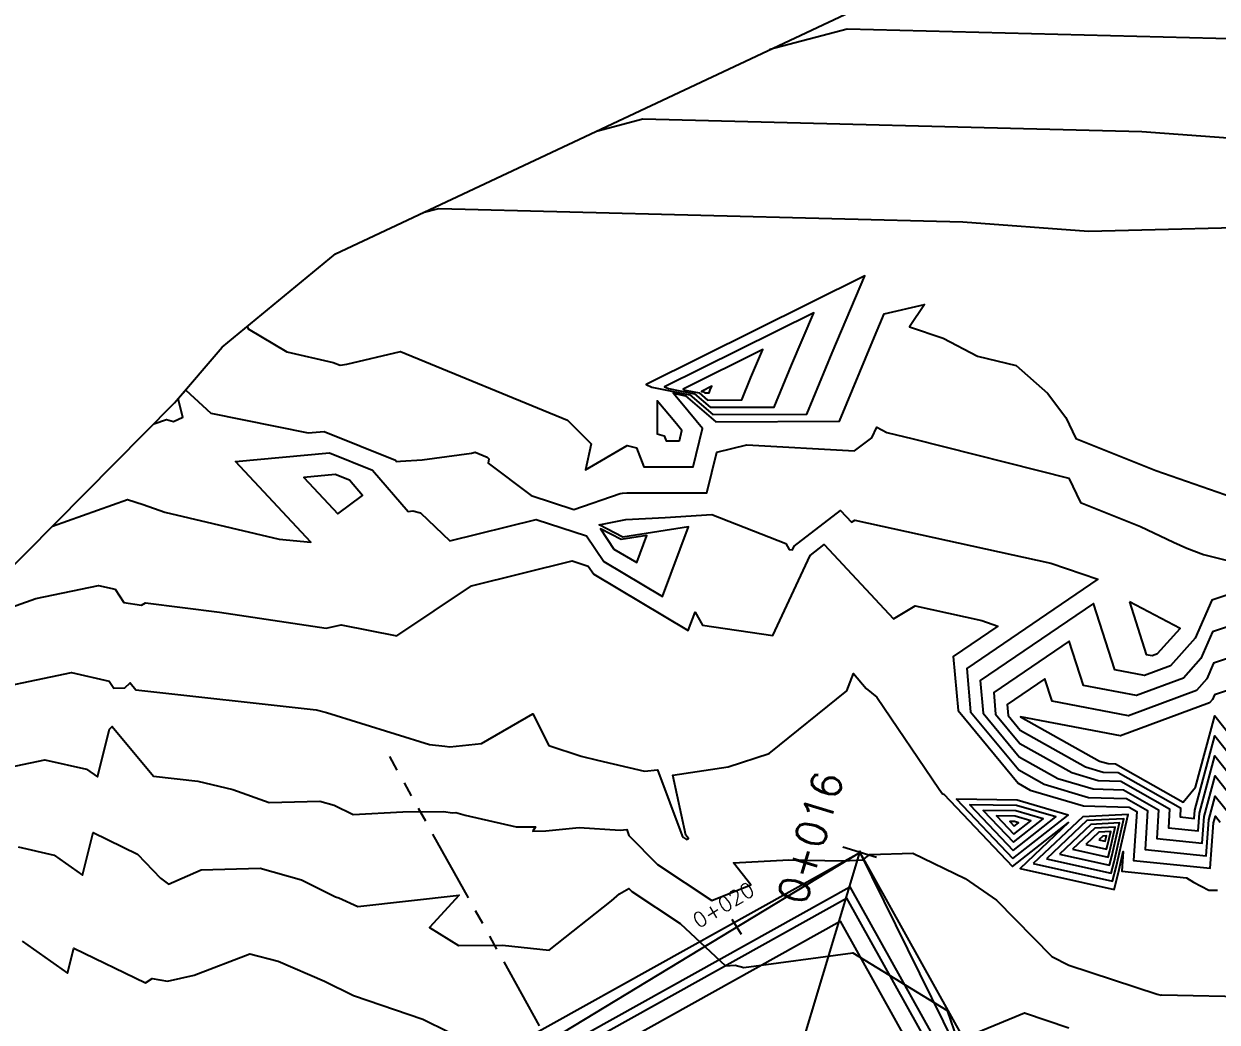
# Model space of a CAD drawing. Header units: metres. Extents: x 419533 to 423558, y 4805342 to 4807578.
# Drawn here: x 420762.71 to 420783.11, y 4805856.85 to 4805873.91 of the extents above; entities that cross this region are included whole.
import ezdxf

# ---------------------------------------------------------------- set-up
doc = ezdxf.new("R2010")
doc.units = ezdxf.units.M
doc.linetypes.add('PHANTOM', pattern=[2.5, 1.25, -0.25, 0.25, -0.25, 0.25, -0.25])
for name, color, linetype in [('_pieds', 253, 'Continuous'), ('C-ROAD-CNTR-N', 92, 'Continuous'), ('C-ROAD-STAN', 11, 'Continuous'), ('C-ROAD-STAN-MAJR', 11, 'Continuous'), ('C-TINN-BNDY', 110, 'Continuous'), ('C-TOPO-MAJR', 9, 'Continuous'), ('C-TOPO-MINR', 8, 'Continuous')]:
    doc.layers.add(name, color=color, linetype=linetype)
doc.styles.get("Standard").update_dxf_attribs({"font": 'simplex.shx'})

# ---------------------------------------------------------------- blocks, each defined once
blk = doc.blocks.new('AeccTickLine')
blk.add_line((0, -0.5), (0, 0.5))
blk = doc.blocks.new('AN30 +3 +0')
at = {"linetype": 'PHANTOM', "flags": 128}
blk.add_lwpolyline([(0, -11.38231219258159), (0, 11.38231219723821)], dxfattribs=at)
at = {"flags": 128}
blk.add_lwpolyline([(-4.998852019547485, -5.177232140675187), (-4.998852019547485, 5.1772321453318), (5.355612266052049, 5.1772321453318), (5.355612266052049, -5.177232140675187)], close=True, dxfattribs=at)
blk = doc.blocks.new('tower_bases_layout_1')
at = {"layer": '_pieds', "elevation": 1718.013, "flags": 128}
for points in [[(420772.3216658309, 4805843.30641362), (420766.4386767096, 4805853.864657377), (420776.9969204662, 4805859.747646498), (420782.8799095876, 4805849.18940274)], [(420772.4891695983, 4805843.895465695), (420767.0277287852, 4805853.697153608), (420776.8294166989, 4805859.158594422), (420782.290857512, 4805849.356906509)], [(420772.5450041873, 4805844.091816387), (420767.2240794769, 4805853.641319021), (420776.7735821098, 4805858.96224373), (420782.0945068203, 4805849.412741097)]]:
    blk.add_lwpolyline(points, close=True, dxfattribs=at)
at = {"rotation": 29.12628566}
blk.add_blockref('AN30 +3 +0', (420774.5034693689, 4805851.440205995, 1718.013), dxfattribs=at)
blk = doc.blocks.new('AeccTickTriangle')
at = {"color": 0, "linetype": 'ByBlock', "lineweight": -2}
blk.add_lwpolyline([(3.05311331771918e-16, 0.6666666666666667), (-0.5773502691896256, -0.333333333333333), (0.5773502691896257, -0.3333333333333335)], close=True, dxfattribs=at)
at = {"color": 0, "linetype": 'ByBlock', "lineweight": -2, "const_width": 0.0625}
blk.add_lwpolyline([(-0.03125, 0, 1), (0.03125, 0, 1)], format="xyb", close=True, dxfattribs=at)
blk = doc.blocks.new('leg_extensions_profiles_1')
at = {"layer": 'C-ROAD-CNTR-N', "color": 92, "linetype": 'Continuous', "lineweight": -3, "flags": 128}
blk.add_lwpolyline([(420772.6566733656, 4805844.484517771), (420767.0277287852, 4805853.697153608), (420776.9969204662, 4805859.747646498), (420782.0945068203, 4805849.412741097)], dxfattribs=at)
at = {"layer": 'C-TINN-BNDY', "color": 110, "linetype": 'Continuous', "lineweight": -3, "flags": 128}
blk.add_lwpolyline([(420296.26, 4805703.792), (420365.403, 4805720.646), (420443.813, 4805743.55), (420493.397, 4805756.88), (420571.485, 4805773.595), (420628.982, 4805788.722), (420632.063, 4805789.238), (420633.817, 4805789.509), (420719.216, 4805820.939), (420765.286, 4805867.431), (420766.098, 4805868.385), (420768.036, 4805869.978), (420852.275, 4805909.574), (420915.396, 4805955.503), (420993.872, 4805994.451), (421033.053, 4806016.161), (421101.011, 4806050.421)], dxfattribs=at)
at = {"layer": 'C-TOPO-MAJR', "color": 9, "linetype": 'Continuous', "lineweight": -3, "flags": 128}
for points, elevation in [([(420769.5356106811, 4805870.682882353), (420769.8017617829, 4805870.753656354), (420778.757736176, 4805870.522177611), (420780.9098059366, 4805870.365735778), (420784.547775645, 4805870.457040454), (420793.0871500676, 4805867.644602974), (420793.6659621596, 4805867.40457222), (420805.1934888889, 4805868.575176359), (420806.857183612, 4805868.491658537), (420831.984423792, 4805866.567225486), (420832.8598592957, 4805866.895873724), (420833.2014678449, 4805866.967998825)], 1665), ([(420761.1232672883, 4805862.318898275), (420763.5267471221, 4805862.820596899), (420764.1691111625, 4805862.675145901), (420764.2486363636, 4805862.554545455), (420764.4387330754, 4805862.56220503), (420764.5278055556, 4805862.643622685), (420764.6256467025, 4805862.526183715), (420767.7056142754, 4805862.182500361), (420767.8849778189, 4805862.139386322), (420769.6443139535, 4805861.592196013), (420769.907087234, 4805861.562691489), (420769.9932992327, 4805861.548585678), (420770.5345795454, 4805861.608261364), (420771.4118451327, 4805862.117769912), (420771.6837142857, 4805861.571714286), (420772.2338885448, 4805861.389628483), (420772.5155932203, 4805861.325728813), (420773.31895, 4805861.133549999), (420773.5403257918, 4805861.158357466), (420773.9601040763, 4805860.027524718), (420773.9856465117, 4805860.001572093), (420774.0340220174, 4805859.969606247), (420774.0686275816, 4805859.983359094), (420774.0242381657, 4805860.039936391), (420773.8009893993, 4805861.06739576), (420774.7505396825, 4805861.206428572), (420775.4516575875, 4805861.438307393), (420776.7758965517, 4805862.510412414), (420776.8924698795, 4805862.806650602), (420777.1077616708, 4805862.549255528), (420777.2888480138, 4805862.397580311), (420778.3571834863, 4805860.829660551), (420778.4141353559, 4805860.746766628), (420778.4194277812, 4805860.74694161), (420778.4319327732, 4805860.740840336), (420779.6072849671, 4805859.505427366), (420780.5632745377, 4805860.25570697), (420779.736691101, 4805859.472297205), (420781.3440236244, 4805859.115033896), (420781.4197074341, 4805859.401231415), (420781.5000678211, 4805859.760034632), (420781.4786502928, 4805859.424437866), (420782.5821339032, 4805859.310336182), (420782.7016558705, 4805859.237611336), (420782.9634653917, 4805859.102064663), (420783.1147464343, 4805859.098847068)], 1670)]:
    blk.add_lwpolyline(points, dxfattribs=dict(at, elevation=elevation))
at = {"layer": 'C-TOPO-MAJR', "color": 9, "linetype": 'Continuous', "lineweight": -3, "elevation": 1665, "flags": 128}
for points in [[(420773.4463905307, 4805867.697920687), (420774.0954107103, 4805867.568737332), (420774.4882713004, 4805867.23138667), (420776.093480495, 4805867.23728167), (420776.5254145843, 4805868.282704907), (420777.0854627868, 4805869.599037213), (420773.344120088, 4805867.741772713), (420773.4463905307, 4805867.697920687)], [(420773.9167885478, 4805866.78248465), (420773.958899859, 4805866.958654913), (420773.8638103448, 4805867.074373563), (420773.5330353818, 4805867.467204842), (420773.5339278753, 4805866.900118908), (420773.654852071, 4805866.869497041), (420773.6891378575, 4805866.782450277), (420773.9167885478, 4805866.78248465)], [(420785.5912712485, 4805861.204263928), (420784.3978666667, 4805861.967387878), (420784.8886583784, 4805863.590125766), (420783.0429894139, 4805862.978467855), (420782.9270583314, 4805862.710729491), (420782.7531592958, 4805862.515876986), (420781.5916139882, 4805862.083484617), (420780.2844259868, 4805862.332713815), (420780.1617818844, 4805862.711100468), (420779.5167536705, 4805862.272296356), (420779.5332504524, 4805862.086831523), (420779.7388562711, 4805861.838145254), (420780.8566086957, 4805861.208839465), (420781.1577500365, 4805861.119753095), (420781.4154087223, 4805861.112007804), (420782.4814295142, 4805860.506336572), (420782.4716561484, 4805860.353195185), (420782.711653269, 4805860.328379162), (420782.7221516409, 4805860.470543945), (420783.0668992595, 4805861.739481316), (420783.949174026, 4805860.626457144), (420784.4881654206, 4805860.611449533), (420785.4592369192, 4805861.041621599), (420785.5912712485, 4805861.204263928)], [(420779.6351236713, 4805860.195489792), (420779.708606049, 4805860.253160222), (420779.6409904507, 4805860.272958173), (420779.5602079895, 4805860.274233683), (420779.6351236713, 4805860.195489792)], [(420780.8611919566, 4805859.88159555), (420781.2170977256, 4805859.802488041), (420781.2338561151, 4805859.865859712), (420781.286835424, 4805860.10240843), (420781.0831797432, 4805860.091988588), (420780.8611919566, 4805859.88159555)]]:
    blk.add_lwpolyline(points, close=True, dxfattribs=at)
at = {"layer": 'C-TOPO-MINR', "color": 8, "linetype": 'Continuous', "lineweight": -3, "flags": 128}
for points, elevation in [([(420838.0643171069, 4805870.292614446), (420837.9212604607, 4805870.262410357), (420837.5546511725, 4805870.124781147), (420827.0320260345, 4805870.930682926), (420809.3712666667, 4805871.817256738), (420803.5759760037, 4805871.228753115), (420803.284986931, 4805871.349424966), (420798.9919448916, 4805872.763335603), (420797.163010344, 4805872.71743355), (420784.8835534747, 4805873.61007225), (420776.7810573675, 4805873.819491741), (420775.4629256263, 4805873.46897861)], 1663), ([(420772.4992681537, 4805872.075930482), (420773.2914095752, 4805872.286574047), (420781.8206448253, 4805872.06612493), (420789.0364081403, 4805871.541584664), (420791.7698602683, 4805871.610188029), (420798.1860684993, 4805869.49701397), (420798.6209690816, 4805869.316662667), (420807.2823777778, 4805870.196216548), (420816.9446048232, 4805869.711170732), (420834.7695374822, 4805868.346003316), (420835.3905598782, 4805868.579142041), (420835.6328924759, 4805868.630306635)], 1664), ([(420766.5283275591, 4805868.73872126), (420766.5451438356, 4805868.698386986), (420767.2046188525, 4805868.305254099), (420767.9948945312, 4805868.11875293), (420768.1153255379, 4805868.074530403), (420768.2322677966, 4805868.090492373), (420769.1451540299, 4805868.31029791), (420772.0043608802, 4805867.132852322), (420772.4076657284, 4805866.729123856), (420772.3089800333, 4805866.284114809), (420773.0198795181, 4805866.700951807), (420773.18147929, 4805866.660029586), (420773.3084293641, 4805866.337721298), (420774.1513521904, 4805866.337848568), (420774.3072778562, 4805866.990154678), (420773.9551896552, 4805867.418626437), (420773.8075369908, 4805867.59398005), (420774.017738659, 4805867.552140739), (420774.5353565022, 4805867.10766062), (420776.6503177433, 4805867.115427643), (420777.2194173103, 4805868.492836665), (420777.4136388889, 4805868.949333333), (420778.1063418605, 4805869.112013954), (420777.8459878587, 4805868.729746137), (420778.4210266941, 4805868.538207392), (420779.0073431734, 4805868.226368266), (420779.670770428, 4805868.069677043), (420780.2077895735, 4805867.593301422), (420780.5198309859, 4805867.177394366), (420780.6903125941, 4805866.820266934), (420782.0607014157, 4805866.272075933), (420783.7628867924, 4805865.682094339)], 1666), ([(420764.9293245641, 4805867.071057426), (420765.1488624376, 4805867.148502494), (420765.2668178138, 4805867.112408907), (420765.4259245283, 4805867.18696496), (420765.3494803626, 4805867.498836858), (420765.4781930894, 4805867.64734248), (420765.9083426523, 4805867.256292474), (420767.5705658536, 4805866.91804878), (420767.8404684231, 4805866.942891515), (420769.0616198739, 4805866.451154575), (420769.08171949, 4805866.427954463), (420769.1487211538, 4805866.435504808), (420769.5191441441, 4805866.456081081), (420770.3610813559, 4805866.571000847), (420770.4263480597, 4805866.586715821), (420770.6307667482, 4805866.502534474), (420770.6596009852, 4805866.473669951), (420770.6434109756, 4805866.400663415), (420771.3827452282, 4805865.844687967), (420772.1096831684, 4805865.608907591), (420772.9040322581, 4805865.879360887), (420772.941352349, 4805865.888736578), (420773.0143381295, 4805865.893005396), (420774.3859158331, 4805865.893212487), (420774.5517992228, 4805866.587176166), (420775.0659914611, 4805866.711748577), (420776.9064622483, 4805866.612653524), (420777.2037151395, 4805866.832802789), (420777.2874251152, 4805867.014994239), (420777.4575276753, 4805866.924523247), (420777.9104297945, 4805866.817554794), (420780.5686316316, 4805866.145713714), (420780.7675830406, 4805865.728947316), (420781.7946052632, 4805865.318111842), (420782.3601747851, 4805865.050315186), (420782.5883419741, 4805864.944472582), (420782.8743702532, 4805864.840006329), (420783.3495476191, 4805864.721571429)], 1667), ([(420784.5756630237, 4805864.576107468), (420783.0130384715, 4805864.058250968), (420782.731845689, 4805863.408847083), (420782.3100506655, 4805862.936229069), (420781.8622044717, 4805862.769515575), (420781.3582041824, 4805862.865608552), (420780.9905169182, 4805864.000012494), (420779.0567210441, 4805862.68447689), (420779.1061784292, 4805862.128452949), (420779.7225850847, 4805861.382891017), (420780.3840189036, 4805861.010497165), (420780.9896509832, 4805860.831333577), (420781.507834124, 4805860.815756848), (420782.1059941338, 4805860.475905774), (420782.0744538062, 4805859.981692257), (420782.8489656719, 4805859.901606693), (420782.8828457186, 4805860.360396831), (420783.0710322025, 4805861.053068366), (420783.5526372294, 4805860.445504762)], 1667), ([(420763.1978904089, 4805865.323763379), (420764.4831461155, 4805865.777155382), (420764.7516963856, 4805865.694980723), (420765.1198392524, 4805865.562145795), (420767.0718023952, 4805865.102143712), (420767.6148, 4805865.0512), (420766.3297599186, 4805866.426677518), (420767.9350054243, 4805866.574429679), (420768.6680867508, 4805866.279230284), (420769.2793515483, 4805865.573673953), (420769.3562815249, 4805865.582343109), (420769.487614618, 4805865.550893688), (420769.9910850694, 4805865.073645834), (420771.4651244378, 4805865.438017491), (420772.3291790371, 4805865.159179538), (420772.6225416129, 4805864.716780968), (420773.626223308, 4805864.121044879), (420774.0716396058, 4805865.308673393), (420772.950025076, 4805865.135549773), (420772.5450511141, 4805865.344224116), (420773.0017237026, 4805865.434169706), (420773.6699156757, 4805865.469118919), (420774.4680248705, 4805865.522801036), (420775.7358747698, 4805865.02528361), (420775.7933131914, 4805864.926571064), (420775.8494607843, 4805864.918318627), (420775.8791302888, 4805864.982233714), (420776.665441989, 4805865.592895027), (420776.8539675456, 4805865.390939148), (420776.9130967742, 4805865.4258739), (420780.2627454546, 4805864.689139394), (420781.0674185074, 4805864.414894925), (420778.8267047308, 4805862.890567156), (420778.8926424176, 4805862.149263662), (420779.7144494915, 4805861.155263898), (420780.1477240076, 4805860.911326014), (420780.9056014566, 4805860.687123816), (420781.5540468248, 4805860.667631369), (420781.9182764436, 4805860.460690375), (420781.875852635, 4805859.795940793), (420782.9176218734, 4805859.688220459), (420782.9631927575, 4805860.305323274), (420783.073098674, 4805860.709861891), (420783.3543688311, 4805860.355028572)], 1668), ([(420761.4664562538, 4805863.576469332), (420762.9140230907, 4805864.087118866), (420763.9844580916, 4805864.310559794), (420764.2705470125, 4805864.245780454), (420764.419370339, 4805864.020088983), (420764.7231580953, 4805863.974030476), (420764.7920628166, 4805864.010174266), (420766.0519173554, 4805863.855311295), (420767.8747343039, 4805863.578038217), (420768.1353693844, 4805863.63725624), (420769.0863079968, 4805863.447943785), (420770.3630306243, 4805864.304382803), (420772.0843148426, 4805864.729871564), (420772.3577647944, 4805864.641626881), (420772.450606129, 4805864.501619677), (420774.0674104235, 4805863.541964169), (420774.1830094937, 4805863.850189873), (420774.3099089362, 4805863.632102978), (420775.5119257703, 4805863.455433473), (420776.147095366, 4805864.82373808), (420776.3873572744, 4805865.010329036), (420777.573372549, 4805863.739823529), (420777.9453548387, 4805863.95959824), (420779.0854727273, 4805863.708836364), (420779.359358806, 4805863.615491941), (420778.5966884176, 4805863.096657422), (420778.6791064061, 4805862.170074375), (420779.7063138983, 4805860.92763678), (420779.9114291116, 4805860.812154864), (420780.82155193, 4805860.542914057), (420781.6002595256, 4805860.519505891), (420781.7305587534, 4805860.445474977), (420781.6772514639, 4805859.61018933), (420782.9862780749, 4805859.474834224), (420783.0435397963, 4805860.250249717), (420783.0751651455, 4805860.366655416), (420783.1561004329, 4805860.264552381)], 1669), ([(420759.3325114858, 4805860.550677683), (420763.0690361526, 4805861.330634003), (420763.7789233716, 4805861.169893678), (420763.9679124969, 4805861.036422973), (420764.1726816431, 4805861.850629011), (420764.22225, 4805861.8959375), (420764.9278001346, 4805861.04906393), (420765.6832638789, 4805860.964764239), (420766.2845106383, 4805860.820241135), (420766.904295355, 4805860.602000876), (420767.7692621608, 4805860.6243702), (420768.0125257467, 4805860.555787332), (420768.3374342302, 4805860.396331091), (420769.18549, 4805860.437429), (420769.8868669528, 4805860.446399141), (420770.0282523445, 4805860.423265984), (420770.0921562156, 4805860.430311331), (420770.2530639731, 4805860.384003366), (420771.1233491414, 4805860.183233034), (420771.4561361059, 4805860.185289226), (420771.4115483871, 4805860.10842522), (420771.6290453809, 4805860.116664506), (420772.2001444444, 4805860.169755556), (420772.9023861386, 4805860.125326732), (420773.015438914, 4805860.137995475), (420773.052905464, 4805860.037065048), (420773.542855814, 4805859.539246512), (420774.4707859703, 4805858.926083461), (420775.1345836109, 4805859.189888075), (420774.8396363636, 4805859.565818182), (420775.7880474308, 4805859.618703558), (420776.7092323232, 4805859.601107745), (420777.04887042, 4805859.622220733), (420777.1722181818, 4805859.711036364), (420777.9049840197, 4805859.735263675), (420778.801877907, 4805859.29766279), (420779.3339715505, 4805858.928267425), (420780.2790098232, 4805857.966043222), (420780.5698866855, 4805857.816907932), (420782.0793823529, 4805857.324764705), (420782.1259427012, 4805857.313933151), (420782.1327352941, 4805857.308226891), (420782.1610670732, 4805857.309890243), (420783.7756022187, 4805857.275550713)], 1671), ([(420762.6113251832, 4805859.840671106), (420763.2291149425, 4805859.700784483), (420763.7115654424, 4805859.36006113), (420763.8938981086, 4805860.085054912), (420764.6552347879, 4805859.716235402), (420765.0480772443, 4805859.308248434), (420765.1850980736, 4805859.204821366), (420765.7389310345, 4805859.449305419), (420766.7467327189, 4805859.475368664), (420767.4569129763, 4805859.275148815), (420768.038513245, 4805858.989715232), (420768.0943922155, 4805858.972886227), (420768.4167301402, 4805858.822507009), (420770.1493256815, 4805859.014751794), (420769.6417651445, 4805858.461201305), (420770.1394199759, 4805858.156008424), (420770.8913634312, 4805858.163609481), (420771.6886148055, 4805858.073598495), (420772.7526428571, 4805858.920450739), (420772.8909017858, 4805859.036053571), (420773.0490431294, 4805859.128762287), (420773.1000651163, 4805859.07692093), (420773.9284314721, 4805858.529548223), (420774.7015, 4805857.807666667), (420774.8703993221, 4805857.816326101), (420775.0149904988, 4805857.780800475), (420776.8806126051, 4805858.029591597), (420778.4898383387, 4805857.045302236), (420778.6678561817, 4805856.534174937), (420779.8136689735, 4805857.00450519), (420780.5694875367, 4805856.749991203)], 1672), ([(420762.6793065134, 4805858.231675288), (420763.4552183879, 4805857.683699286), (420763.5619884076, 4805858.10823978), (420764.787572986, 4805857.514521502), (420764.9048888889, 4805857.592222222), (420765.1663577406, 4805857.542937239), (420765.623375, 4805857.649215425), (420766.5711515712, 4805858.013609981), (420767.0572614188, 4805857.887273081), (420767.8461117717, 4805857.544599286), (420768.3426886465, 4805857.29828706), (420769.5281361702, 4805856.894053192), (420769.9701755618, 4805856.679365169)], 1673)]:
    blk.add_lwpolyline(points, dxfattribs=dict(at, elevation=elevation))
for points, elevation in [([(420773.7301661641, 4805867.673493667), (420774.1730827617, 4805867.585333924), (420774.4411860987, 4805867.355112719), (420775.5366432467, 4805867.359135697), (420775.8314118583, 4805868.072573149), (420776.2136105204, 4805868.97088948), (420773.6603728387, 4805867.703419994), (420773.7301661641, 4805867.673493667)], 1664), ([(420774.0139417974, 4805867.649066647), (420774.250754813, 4805867.601930516), (420774.3941008969, 4805867.478838769), (420774.9798059983, 4805867.480989723), (420775.1374091323, 4805867.862441391), (420775.3417582541, 4805868.342741746), (420773.9766255894, 4805867.665067274), (420774.0139417974, 4805867.649066647)], 1663), ([(420774.2977174307, 4805867.624639627), (420774.3284268643, 4805867.618527108), (420774.3470156951, 4805867.602564819), (420774.42296875, 4805867.60284375), (420774.4434064062, 4805867.652309632), (420774.4699059877, 4805867.714594012), (420774.2928783402, 4805867.626714556), (420774.2977174307, 4805867.624639627)], 1662), ([(420768.2745536278, 4805866.107305993), (420768.0295424254, 4805866.205967842), (420767.4930356053, 4805866.156585962), (420768.0748268398, 4805865.533849928), (420768.5011515995, 4805865.845753824), (420768.2745536278, 4805866.107305993)], 1669), ([(420772.7944770968, 4805864.931942258), (420773.1850361925, 4805864.700125588), (420773.3583594557, 4805865.162263256), (420772.9219095745, 4805865.094896276), (420772.5641898734, 4805865.279221519), (420772.7944770968, 4805864.931942258)], 1667), ([(420786.0430809272, 4805861.342531517), (420785.3485913044, 4805861.786623715), (420786.1891989189, 4805864.565981621), (420783.0280139427, 4805863.518359412), (420782.8294520102, 4805863.059788288), (420782.5316049807, 4805862.726053027), (420781.7269092299, 4805862.426500096), (420780.8213150846, 4805862.599161184), (420780.5761494013, 4805863.355556481), (420779.2867373573, 4805862.478386623), (420779.3197144408, 4805862.107642236), (420779.7307206779, 4805861.610518135), (420780.6203137996, 4805861.109668314), (420781.0737005098, 4805860.975543336), (420781.4616214231, 4805860.963882326), (420782.2937118241, 4805860.491121173), (420782.2730549772, 4805860.167443722), (420782.7803094704, 4805860.114992927), (420782.8024986798, 4805860.415470389), (420783.068965731, 4805861.39627484), (420783.7509056277, 4805860.535980953), (420784.5032744549, 4805860.515032087), (420785.8587764755, 4805861.115501883), (420786.0430809272, 4805861.342531517)], 1666), ([(420781.6051521739, 4805864.026594203), (420781.8950932801, 4805863.132055921), (420781.9974997134, 4805863.112531053), (420782.0884963504, 4805863.146405109), (420782.4716056338, 4805863.575676057), (420781.6051521739, 4805864.026594203)], 1668), ([(420785.1394615698, 4805861.06599634), (420783.447142029, 4805862.148152042), (420783.5881178378, 4805862.614269909), (420783.0579648851, 4805862.438576297), (420783.0246646526, 4805862.361670695), (420782.974713611, 4805862.305700945), (420781.4563187464, 4805861.740469138), (420779.747536889, 4805862.066266447), (420779.7474143675, 4805862.066644455), (420779.7467699837, 4805862.06620609), (420779.7467864639, 4805862.06602081), (420779.7469918644, 4805862.065772372), (420781.0929035917, 4805861.308010615), (420781.241799563, 4805861.263962856), (420781.3691960215, 4805861.260133282), (420782.5247666667, 4805860.603583333), (420782.733619802, 4805860.863568316), (420783.064832788, 4805862.082687791), (420784.1474424243, 4805860.716933333), (420784.4730563863, 4805860.707866979), (420785.0596973629, 4805860.967741314), (420785.1394615698, 4805861.06599634)], 1664), ([(420779.6128527079, 4805859.643439851), (420780.5585294793, 4805860.385625766), (420779.688354851, 4805860.640414247), (420778.64873012, 4805860.656829333), (420779.6128527079, 4805859.643439851)], 1669), ([(420779.6184204488, 4805859.781452336), (420780.3460486218, 4805860.352509379), (420779.676513751, 4805860.54855023), (420778.8765995874, 4805860.56118042), (420779.6184204488, 4805859.781452336)], 1668), ([(420779.6239881896, 4805859.919464822), (420780.1335677641, 4805860.319392994), (420779.6646726509, 4805860.456686211), (420779.1044690548, 4805860.465531508), (420779.6239881896, 4805859.919464822)], 1667), ([(420779.6295559305, 4805860.057477307), (420779.9210869066, 4805860.286276608), (420779.6528315508, 4805860.364822192), (420779.3323385221, 4805860.369882596), (420779.6295559305, 4805860.057477307)], 1666), ([(420779.9615912721, 4805859.554156873), (420781.3186384446, 4805859.252524724), (420781.3825371703, 4805859.494157074), (420781.5845440709, 4805860.396103027), (420780.8080172769, 4805860.356372801), (420779.9615912721, 4805859.554156873)], 1669), ([(420780.1864914433, 4805859.636016543), (420781.2932532649, 4805859.390015554), (420781.3453669065, 4805859.587082733), (420781.5101169092, 4805860.322679378), (420780.8768078935, 4805860.290276747), (420780.1864914433, 4805859.636016543)], 1668), ([(420780.4113916144, 4805859.717876212), (420781.2678680851, 4805859.527506383), (420781.3081966427, 4805859.680008393), (420781.4356897474, 4805860.249255728), (420780.94559851, 4805860.224180694), (420780.4113916144, 4805859.717876212)], 1667), ([(420780.6362917855, 4805859.799735881), (420781.2424829053, 4805859.664997212), (420781.2710263789, 4805859.772934052), (420781.3612625857, 4805860.175832079), (420781.0143891266, 4805860.158084641), (420780.6362917855, 4805859.799735881)], 1666), ([(420781.0860921278, 4805859.96345522), (420781.1917125458, 4805859.93997887), (420781.1966858513, 4805859.958785371), (420781.2124082622, 4805860.028984779), (420781.1519703598, 4805860.025892534), (420781.0860921278, 4805859.96345522)], 1664)]:
    blk.add_lwpolyline(points, close=True, dxfattribs=dict(at, elevation=elevation))
at = {"layer": 'C-ROAD-STAN', "color": 11, "linetype": 'Continuous', "lineweight": -3, "xscale": 0.02999999999999999, "yscale": 0.02999999999999999, "zscale": 0.02999999999999999}
blk.add_blockref('AeccTickTriangle', (420776.9969204662, 4805859.747646498), dxfattribs=at)
at = {"layer": 'C-ROAD-STAN-MAJR', "color": 11, "linetype": 'Continuous', "lineweight": -3, "xscale": 0.3, "yscale": 0.3, "zscale": 0.3, "rotation": 31.2543636283116}
blk.add_blockref('AeccTickLine', (420774.8958132247, 4805858.472444371), dxfattribs=at)
at = {"layer": 'C-ROAD-STAN-MAJR', "color": 11, "linetype": 'Continuous', "lineweight": -3, "insert": (420774.7331573968, 4805858.740446855), "char_height": 0.254, "attachment_point": 8, "rotation": 31.2543636283116}
blk.add_mtext('0+020', dxfattribs=at)

msp = doc.modelspace()

# ---------------------------------------------------------------- linework, layer by layer
at = {"layer": 'C-ROAD-CNTR-N', "color": 92, "linetype": 'Continuous', "lineweight": -3, "flags": 128}
msp.add_lwpolyline([(420772.6566733656, 4805844.484517771), (420773.7647509668, 4805848.657930708, -0.008017766061073208), (420775.3310212345, 4805854.197363697), (420776.9969204662, 4805859.747646498)], format="xyb", dxfattribs=at)
at = {"layer": 'C-TOPO-MAJR', "color": 9, "linetype": 'Continuous', "lineweight": -3, "flags": 128}
for points, elevation in [([(420769.5356106811, 4805870.682882353), (420769.8017617829, 4805870.753656354), (420778.757736176, 4805870.522177611), (420780.9098059366, 4805870.365735778), (420784.547775645, 4805870.457040454), (420793.0871500676, 4805867.644602974), (420793.6659621596, 4805867.40457222), (420805.1934888889, 4805868.575176359), (420806.857183612, 4805868.491658537), (420831.984423792, 4805866.567225486), (420832.8598592957, 4805866.895873724), (420833.2014678449, 4805866.967998825)], 1665), ([(420761.1232672883, 4805862.318898275), (420763.5267471221, 4805862.820596899), (420764.1691111625, 4805862.675145901), (420764.2486363636, 4805862.554545455), (420764.4387330754, 4805862.56220503), (420764.5278055556, 4805862.643622685), (420764.6256467025, 4805862.526183715), (420767.7056142754, 4805862.182500361), (420767.8849778189, 4805862.139386322), (420769.6443139535, 4805861.592196013), (420769.907087234, 4805861.562691489), (420769.9932992327, 4805861.548585678), (420770.5345795454, 4805861.608261364), (420771.4118451327, 4805862.117769912), (420771.6837142857, 4805861.571714286), (420772.2338885448, 4805861.389628483), (420772.5155932203, 4805861.325728813), (420773.31895, 4805861.133549999), (420773.5403257918, 4805861.158357466), (420773.9601040763, 4805860.027524718), (420773.9856465117, 4805860.001572093), (420774.0340220174, 4805859.969606247), (420774.0686275816, 4805859.983359094), (420774.0242381657, 4805860.039936391), (420773.8009893993, 4805861.06739576), (420774.7505396825, 4805861.206428572), (420775.4516575875, 4805861.438307393), (420776.7758965517, 4805862.510412414), (420776.8924698795, 4805862.806650602), (420777.1077616708, 4805862.549255528), (420777.2888480138, 4805862.397580311), (420778.3571834863, 4805860.829660551), (420778.4141353559, 4805860.746766628), (420778.4194277812, 4805860.74694161), (420778.4319327732, 4805860.740840336), (420779.6072849671, 4805859.505427366), (420780.5632745377, 4805860.25570697), (420779.736691101, 4805859.472297205), (420781.3440236244, 4805859.115033896), (420781.4197074341, 4805859.401231415), (420781.5000678211, 4805859.760034632), (420781.4786502928, 4805859.424437866), (420782.5821339032, 4805859.310336182), (420782.7016558705, 4805859.237611336), (420782.9634653917, 4805859.102064663), (420783.1147464343, 4805859.098847068)], 1670)]:
    msp.add_lwpolyline(points, dxfattribs=dict(at, elevation=elevation))
at = {"layer": 'C-TOPO-MAJR', "color": 9, "linetype": 'Continuous', "lineweight": -3, "elevation": 1665, "flags": 128}
for points in [[(420773.4463905307, 4805867.697920687), (420774.0954107103, 4805867.568737332), (420774.4882713004, 4805867.23138667), (420776.093480495, 4805867.23728167), (420776.5254145843, 4805868.282704907), (420777.0854627868, 4805869.599037213), (420773.344120088, 4805867.741772713), (420773.4463905307, 4805867.697920687)], [(420773.9167885478, 4805866.78248465), (420773.958899859, 4805866.958654913), (420773.8638103448, 4805867.074373563), (420773.5330353818, 4805867.467204842), (420773.5339278753, 4805866.900118908), (420773.654852071, 4805866.869497041), (420773.6891378575, 4805866.782450277), (420773.9167885478, 4805866.78248465)], [(420785.5912712485, 4805861.204263928), (420784.3978666667, 4805861.967387878), (420784.8886583784, 4805863.590125766), (420783.0429894139, 4805862.978467855), (420782.9270583314, 4805862.710729491), (420782.7531592958, 4805862.515876986), (420781.5916139882, 4805862.083484617), (420780.2844259868, 4805862.332713815), (420780.1617818844, 4805862.711100468), (420779.5167536705, 4805862.272296356), (420779.5332504524, 4805862.086831523), (420779.7388562711, 4805861.838145254), (420780.8566086957, 4805861.208839465), (420781.1577500365, 4805861.119753095), (420781.4154087223, 4805861.112007804), (420782.4814295142, 4805860.506336572), (420782.4716561484, 4805860.353195185), (420782.711653269, 4805860.328379162), (420782.7221516409, 4805860.470543945), (420783.0668992595, 4805861.739481316), (420783.949174026, 4805860.626457144), (420784.4881654206, 4805860.611449533), (420785.4592369192, 4805861.041621599), (420785.5912712485, 4805861.204263928)], [(420779.6351236713, 4805860.195489792), (420779.708606049, 4805860.253160222), (420779.6409904507, 4805860.272958173), (420779.5602079895, 4805860.274233683), (420779.6351236713, 4805860.195489792)], [(420780.8611919566, 4805859.88159555), (420781.2170977256, 4805859.802488041), (420781.2338561151, 4805859.865859712), (420781.286835424, 4805860.10240843), (420781.0831797432, 4805860.091988588), (420780.8611919566, 4805859.88159555)]]:
    msp.add_lwpolyline(points, close=True, dxfattribs=at)
at = {"layer": 'C-TOPO-MINR', "color": 8, "linetype": 'Continuous', "lineweight": -3, "flags": 128}
for points, elevation in [([(420838.0643171069, 4805870.292614446), (420837.9212604607, 4805870.262410357), (420837.5546511725, 4805870.124781147), (420827.0320260345, 4805870.930682926), (420809.3712666667, 4805871.817256738), (420803.5759760037, 4805871.228753115), (420803.284986931, 4805871.349424966), (420798.9919448916, 4805872.763335603), (420797.163010344, 4805872.71743355), (420784.8835534747, 4805873.61007225), (420776.7810573675, 4805873.819491741), (420775.4629256263, 4805873.46897861)], 1663), ([(420772.4992681537, 4805872.075930482), (420773.2914095752, 4805872.286574047), (420781.8206448253, 4805872.06612493), (420789.0364081403, 4805871.541584664), (420791.7698602683, 4805871.610188029), (420798.1860684993, 4805869.49701397), (420798.6209690816, 4805869.316662667), (420807.2823777778, 4805870.196216548), (420816.9446048232, 4805869.711170732), (420834.7695374822, 4805868.346003316), (420835.3905598782, 4805868.579142041), (420835.6328924759, 4805868.630306635)], 1664), ([(420766.5283275591, 4805868.73872126), (420766.5451438356, 4805868.698386986), (420767.2046188525, 4805868.305254099), (420767.9948945312, 4805868.11875293), (420768.1153255379, 4805868.074530403), (420768.2322677966, 4805868.090492373), (420769.1451540299, 4805868.31029791), (420772.0043608802, 4805867.132852322), (420772.4076657284, 4805866.729123856), (420772.3089800333, 4805866.284114809), (420773.0198795181, 4805866.700951807), (420773.18147929, 4805866.660029586), (420773.3084293641, 4805866.337721298), (420774.1513521904, 4805866.337848568), (420774.3072778562, 4805866.990154678), (420773.9551896552, 4805867.418626437), (420773.8075369908, 4805867.59398005), (420774.017738659, 4805867.552140739), (420774.5353565022, 4805867.10766062), (420776.6503177433, 4805867.115427643), (420777.2194173103, 4805868.492836665), (420777.4136388889, 4805868.949333333), (420778.1063418605, 4805869.112013954), (420777.8459878587, 4805868.729746137), (420778.4210266941, 4805868.538207392), (420779.0073431734, 4805868.226368266), (420779.670770428, 4805868.069677043), (420780.2077895735, 4805867.593301422), (420780.5198309859, 4805867.177394366), (420780.6903125941, 4805866.820266934), (420782.0607014157, 4805866.272075933), (420783.7628867924, 4805865.682094339)], 1666), ([(420764.9293245641, 4805867.071057426), (420765.1488624376, 4805867.148502494), (420765.2668178138, 4805867.112408907), (420765.4259245283, 4805867.18696496), (420765.3494803626, 4805867.498836858), (420765.4781930894, 4805867.64734248), (420765.9083426523, 4805867.256292474), (420767.5705658536, 4805866.91804878), (420767.8404684231, 4805866.942891515), (420769.0616198739, 4805866.451154575), (420769.08171949, 4805866.427954463), (420769.1487211538, 4805866.435504808), (420769.5191441441, 4805866.456081081), (420770.3610813559, 4805866.571000847), (420770.4263480597, 4805866.586715821), (420770.6307667482, 4805866.502534474), (420770.6596009852, 4805866.473669951), (420770.6434109756, 4805866.400663415), (420771.3827452282, 4805865.844687967), (420772.1096831684, 4805865.608907591), (420772.9040322581, 4805865.879360887), (420772.941352349, 4805865.888736578), (420773.0143381295, 4805865.893005396), (420774.3859158331, 4805865.893212487), (420774.5517992228, 4805866.587176166), (420775.0659914611, 4805866.711748577), (420776.9064622483, 4805866.612653524), (420777.2037151395, 4805866.832802789), (420777.2874251152, 4805867.014994239), (420777.4575276753, 4805866.924523247), (420777.9104297945, 4805866.817554794), (420780.5686316316, 4805866.145713714), (420780.7675830406, 4805865.728947316), (420781.7946052632, 4805865.318111842), (420782.3601747851, 4805865.050315186), (420782.5883419741, 4805864.944472582), (420782.8743702532, 4805864.840006329), (420783.3495476191, 4805864.721571429)], 1667), ([(420763.1978904089, 4805865.323763379), (420764.4831461155, 4805865.777155382), (420764.7516963856, 4805865.694980723), (420765.1198392524, 4805865.562145795), (420767.0718023952, 4805865.102143712), (420767.6148, 4805865.0512), (420766.3297599186, 4805866.426677518), (420767.9350054243, 4805866.574429679), (420768.6680867508, 4805866.279230284), (420769.2793515483, 4805865.573673953), (420769.3562815249, 4805865.582343109), (420769.487614618, 4805865.550893688), (420769.9910850694, 4805865.073645834), (420771.4651244378, 4805865.438017491), (420772.3291790371, 4805865.159179538), (420772.6225416129, 4805864.716780968), (420773.626223308, 4805864.121044879), (420774.0716396058, 4805865.308673393), (420772.950025076, 4805865.135549773), (420772.5450511141, 4805865.344224116), (420773.0017237026, 4805865.434169706), (420773.6699156757, 4805865.469118919), (420774.4680248705, 4805865.522801036), (420775.7358747698, 4805865.02528361), (420775.7933131914, 4805864.926571064), (420775.8494607843, 4805864.918318627), (420775.8791302888, 4805864.982233714), (420776.665441989, 4805865.592895027), (420776.8539675456, 4805865.390939148), (420776.9130967742, 4805865.4258739), (420780.2627454546, 4805864.689139394), (420781.0674185074, 4805864.414894925), (420778.8267047308, 4805862.890567156), (420778.8926424176, 4805862.149263662), (420779.7144494915, 4805861.155263898), (420780.1477240076, 4805860.911326014), (420780.9056014566, 4805860.687123816), (420781.5540468248, 4805860.667631369), (420781.9182764436, 4805860.460690375), (420781.875852635, 4805859.795940793), (420782.9176218734, 4805859.688220459), (420782.9631927575, 4805860.305323274), (420783.073098674, 4805860.709861891), (420783.3543688311, 4805860.355028572)], 1668), ([(420761.4664562538, 4805863.576469332), (420762.9140230907, 4805864.087118866), (420763.9844580916, 4805864.310559794), (420764.2705470125, 4805864.245780454), (420764.419370339, 4805864.020088983), (420764.7231580953, 4805863.974030476), (420764.7920628166, 4805864.010174266), (420766.0519173554, 4805863.855311295), (420767.8747343039, 4805863.578038217), (420768.1353693844, 4805863.63725624), (420769.0863079968, 4805863.447943785), (420770.3630306243, 4805864.304382803), (420772.0843148426, 4805864.729871564), (420772.3577647944, 4805864.641626881), (420772.450606129, 4805864.501619677), (420774.0674104235, 4805863.541964169), (420774.1830094937, 4805863.850189873), (420774.3099089362, 4805863.632102978), (420775.5119257703, 4805863.455433473), (420776.147095366, 4805864.82373808), (420776.3873572744, 4805865.010329036), (420777.573372549, 4805863.739823529), (420777.9453548387, 4805863.95959824), (420779.0854727273, 4805863.708836364), (420779.359358806, 4805863.615491941), (420778.5966884176, 4805863.096657422), (420778.6791064061, 4805862.170074375), (420779.7063138983, 4805860.92763678), (420779.9114291116, 4805860.812154864), (420780.82155193, 4805860.542914057), (420781.6002595256, 4805860.519505891), (420781.7305587534, 4805860.445474977), (420781.6772514639, 4805859.61018933), (420782.9862780749, 4805859.474834224), (420783.0435397963, 4805860.250249717), (420783.0751651455, 4805860.366655416), (420783.1561004329, 4805860.264552381)], 1669), ([(420784.5756630237, 4805864.576107468), (420783.0130384715, 4805864.058250968), (420782.731845689, 4805863.408847083), (420782.3100506655, 4805862.936229069), (420781.8622044717, 4805862.769515575), (420781.3582041824, 4805862.865608552), (420780.9905169182, 4805864.000012494), (420779.0567210441, 4805862.68447689), (420779.1061784292, 4805862.128452949), (420779.7225850847, 4805861.382891017), (420780.3840189036, 4805861.010497165), (420780.9896509832, 4805860.831333577), (420781.507834124, 4805860.815756848), (420782.1059941338, 4805860.475905774), (420782.0744538062, 4805859.981692257), (420782.8489656719, 4805859.901606693), (420782.8828457186, 4805860.360396831), (420783.0710322025, 4805861.053068366), (420783.5526372294, 4805860.445504762)], 1667), ([(420759.3325114858, 4805860.550677683), (420763.0690361526, 4805861.330634003), (420763.7789233716, 4805861.169893678), (420763.9679124969, 4805861.036422973), (420764.1726816431, 4805861.850629011), (420764.22225, 4805861.8959375), (420764.9278001346, 4805861.04906393), (420765.6832638789, 4805860.964764239), (420766.2845106383, 4805860.820241135), (420766.904295355, 4805860.602000876), (420767.7692621608, 4805860.6243702), (420768.0125257467, 4805860.555787332), (420768.3374342302, 4805860.396331091), (420769.18549, 4805860.437429), (420769.8868669528, 4805860.446399141), (420770.0282523445, 4805860.423265984), (420770.0921562156, 4805860.430311331), (420770.2530639731, 4805860.384003366), (420771.1233491414, 4805860.183233034), (420771.4561361059, 4805860.185289226), (420771.4115483871, 4805860.10842522), (420771.6290453809, 4805860.116664506), (420772.2001444444, 4805860.169755556), (420772.9023861386, 4805860.125326732), (420773.015438914, 4805860.137995475), (420773.052905464, 4805860.037065048), (420773.542855814, 4805859.539246512), (420774.4707859703, 4805858.926083461), (420775.1345836109, 4805859.189888075), (420774.8396363636, 4805859.565818182), (420775.7880474308, 4805859.618703558), (420776.7092323232, 4805859.601107745), (420777.04887042, 4805859.622220733), (420777.1722181818, 4805859.711036364), (420777.9049840197, 4805859.735263675), (420778.801877907, 4805859.29766279), (420779.3339715505, 4805858.928267425), (420780.2790098232, 4805857.966043222), (420780.5698866855, 4805857.816907932), (420782.0793823529, 4805857.324764705), (420782.1259427012, 4805857.313933151), (420782.1327352941, 4805857.308226891), (420782.1610670732, 4805857.309890243), (420783.7756022187, 4805857.275550713)], 1671), ([(420762.6113251832, 4805859.840671106), (420763.2291149425, 4805859.700784483), (420763.7115654424, 4805859.36006113), (420763.8938981086, 4805860.085054912), (420764.6552347879, 4805859.716235402), (420765.0480772443, 4805859.308248434), (420765.1850980736, 4805859.204821366), (420765.7389310345, 4805859.449305419), (420766.7467327189, 4805859.475368664), (420767.4569129763, 4805859.275148815), (420768.038513245, 4805858.989715232), (420768.0943922155, 4805858.972886227), (420768.4167301402, 4805858.822507009), (420770.1493256815, 4805859.014751794), (420769.6417651445, 4805858.461201305), (420770.1394199759, 4805858.156008424), (420770.8913634312, 4805858.163609481), (420771.6886148055, 4805858.073598495), (420772.7526428571, 4805858.920450739), (420772.8909017858, 4805859.036053571), (420773.0490431294, 4805859.128762287), (420773.1000651163, 4805859.07692093), (420773.9284314721, 4805858.529548223), (420774.7015, 4805857.807666667), (420774.8703993221, 4805857.816326101), (420775.0149904988, 4805857.780800475), (420776.8806126051, 4805858.029591597), (420778.4898383387, 4805857.045302236), (420778.6678561817, 4805856.534174937), (420779.8136689735, 4805857.00450519), (420780.5694875367, 4805856.749991203)], 1672), ([(420762.6793065134, 4805858.231675288), (420763.4552183879, 4805857.683699286), (420763.5619884076, 4805858.10823978), (420764.787572986, 4805857.514521502), (420764.9048888889, 4805857.592222222), (420765.1663577406, 4805857.542937239), (420765.623375, 4805857.649215425), (420766.5711515712, 4805858.013609981), (420767.0572614188, 4805857.887273081), (420767.8461117717, 4805857.544599286), (420768.3426886465, 4805857.29828706), (420769.5281361702, 4805856.894053192), (420769.9701755618, 4805856.679365169)], 1673)]:
    msp.add_lwpolyline(points, dxfattribs=dict(at, elevation=elevation))
for points, elevation in [([(420773.7301661641, 4805867.673493667), (420774.1730827617, 4805867.585333924), (420774.4411860987, 4805867.355112719), (420775.5366432467, 4805867.359135697), (420775.8314118583, 4805868.072573149), (420776.2136105204, 4805868.97088948), (420773.6603728387, 4805867.703419994), (420773.7301661641, 4805867.673493667)], 1664), ([(420774.0139417974, 4805867.649066647), (420774.250754813, 4805867.601930516), (420774.3941008969, 4805867.478838769), (420774.9798059983, 4805867.480989723), (420775.1374091323, 4805867.862441391), (420775.3417582541, 4805868.342741746), (420773.9766255894, 4805867.665067274), (420774.0139417974, 4805867.649066647)], 1663), ([(420774.2977174307, 4805867.624639627), (420774.3284268643, 4805867.618527108), (420774.3470156951, 4805867.602564819), (420774.42296875, 4805867.60284375), (420774.4434064062, 4805867.652309632), (420774.4699059877, 4805867.714594012), (420774.2928783402, 4805867.626714556), (420774.2977174307, 4805867.624639627)], 1662), ([(420768.2745536278, 4805866.107305993), (420768.0295424254, 4805866.205967842), (420767.4930356053, 4805866.156585962), (420768.0748268398, 4805865.533849928), (420768.5011515995, 4805865.845753824), (420768.2745536278, 4805866.107305993)], 1669), ([(420772.7944770968, 4805864.931942258), (420773.1850361925, 4805864.700125588), (420773.3583594557, 4805865.162263256), (420772.9219095745, 4805865.094896276), (420772.5641898734, 4805865.279221519), (420772.7944770968, 4805864.931942258)], 1667), ([(420786.0430809272, 4805861.342531517), (420785.3485913044, 4805861.786623715), (420786.1891989189, 4805864.565981621), (420783.0280139427, 4805863.518359412), (420782.8294520102, 4805863.059788288), (420782.5316049807, 4805862.726053027), (420781.7269092299, 4805862.426500096), (420780.8213150846, 4805862.599161184), (420780.5761494013, 4805863.355556481), (420779.2867373573, 4805862.478386623), (420779.3197144408, 4805862.107642236), (420779.7307206779, 4805861.610518135), (420780.6203137996, 4805861.109668314), (420781.0737005098, 4805860.975543336), (420781.4616214231, 4805860.963882326), (420782.2937118241, 4805860.491121173), (420782.2730549772, 4805860.167443722), (420782.7803094704, 4805860.114992927), (420782.8024986798, 4805860.415470389), (420783.068965731, 4805861.39627484), (420783.7509056277, 4805860.535980953), (420784.5032744549, 4805860.515032087), (420785.8587764755, 4805861.115501883), (420786.0430809272, 4805861.342531517)], 1666), ([(420781.6051521739, 4805864.026594203), (420781.8950932801, 4805863.132055921), (420781.9974997134, 4805863.112531053), (420782.0884963504, 4805863.146405109), (420782.4716056338, 4805863.575676057), (420781.6051521739, 4805864.026594203)], 1668), ([(420785.1394615698, 4805861.06599634), (420783.447142029, 4805862.148152042), (420783.5881178378, 4805862.614269909), (420783.0579648851, 4805862.438576297), (420783.0246646526, 4805862.361670695), (420782.974713611, 4805862.305700945), (420781.4563187464, 4805861.740469138), (420779.747536889, 4805862.066266447), (420779.7474143675, 4805862.066644455), (420779.7467699837, 4805862.06620609), (420779.7467864639, 4805862.06602081), (420779.7469918644, 4805862.065772372), (420781.0929035917, 4805861.308010615), (420781.241799563, 4805861.263962856), (420781.3691960215, 4805861.260133282), (420782.5247666667, 4805860.603583333), (420782.733619802, 4805860.863568316), (420783.064832788, 4805862.082687791), (420784.1474424243, 4805860.716933333), (420784.4730563863, 4805860.707866979), (420785.0596973629, 4805860.967741314), (420785.1394615698, 4805861.06599634)], 1664), ([(420779.6128527079, 4805859.643439851), (420780.5585294793, 4805860.385625766), (420779.688354851, 4805860.640414247), (420778.64873012, 4805860.656829333), (420779.6128527079, 4805859.643439851)], 1669), ([(420779.6184204488, 4805859.781452336), (420780.3460486218, 4805860.352509379), (420779.676513751, 4805860.54855023), (420778.8765995874, 4805860.56118042), (420779.6184204488, 4805859.781452336)], 1668), ([(420779.6239881896, 4805859.919464822), (420780.1335677641, 4805860.319392994), (420779.6646726509, 4805860.456686211), (420779.1044690548, 4805860.465531508), (420779.6239881896, 4805859.919464822)], 1667), ([(420779.6295559305, 4805860.057477307), (420779.9210869066, 4805860.286276608), (420779.6528315508, 4805860.364822192), (420779.3323385221, 4805860.369882596), (420779.6295559305, 4805860.057477307)], 1666), ([(420779.9615912721, 4805859.554156873), (420781.3186384446, 4805859.252524724), (420781.3825371703, 4805859.494157074), (420781.5845440709, 4805860.396103027), (420780.8080172769, 4805860.356372801), (420779.9615912721, 4805859.554156873)], 1669), ([(420780.1864914433, 4805859.636016543), (420781.2932532649, 4805859.390015554), (420781.3453669065, 4805859.587082733), (420781.5101169092, 4805860.322679378), (420780.8768078935, 4805860.290276747), (420780.1864914433, 4805859.636016543)], 1668), ([(420780.4113916144, 4805859.717876212), (420781.2678680851, 4805859.527506383), (420781.3081966427, 4805859.680008393), (420781.4356897474, 4805860.249255728), (420780.94559851, 4805860.224180694), (420780.4113916144, 4805859.717876212)], 1667), ([(420780.6362917855, 4805859.799735881), (420781.2424829053, 4805859.664997212), (420781.2710263789, 4805859.772934052), (420781.3612625857, 4805860.175832079), (420781.0143891266, 4805860.158084641), (420780.6362917855, 4805859.799735881)], 1666), ([(420781.0860921278, 4805859.96345522), (420781.1917125458, 4805859.93997887), (420781.1966858513, 4805859.958785371), (420781.2124082622, 4805860.028984779), (420781.1519703598, 4805860.025892534), (420781.0860921278, 4805859.96345522)], 1664)]:
    msp.add_lwpolyline(points, close=True, dxfattribs=dict(at, elevation=elevation))

# ---------------------------------------------------------------- block references
for name in ['leg_extensions_profiles_1', 'tower_bases_layout_1']:
    msp.add_blockref(name, (0, 0))
at = {"layer": 'C-ROAD-STAN-MAJR', "color": 11, "linetype": 'Continuous', "lineweight": -3, "xscale": 0.5999999999999998, "yscale": 0.5999999999999998, "zscale": 0.5999999999999998, "rotation": 73.29304323752491}
msp.add_blockref('AeccTickLine', (420776.9969204662, 4805859.747646498), dxfattribs=at)

# ---------------------------------------------------------------- texts
at = {"layer": 'C-ROAD-STAN-MAJR', "color": 11, "linetype": 'Continuous', "lineweight": -3, "insert": (420776.3963876429, 4805859.927894461), "char_height": 0.508, "attachment_point": 8, "rotation": 73.29304323752491}
msp.add_mtext('0+016', dxfattribs=at)

doc.saveas('drawing.dxf')
